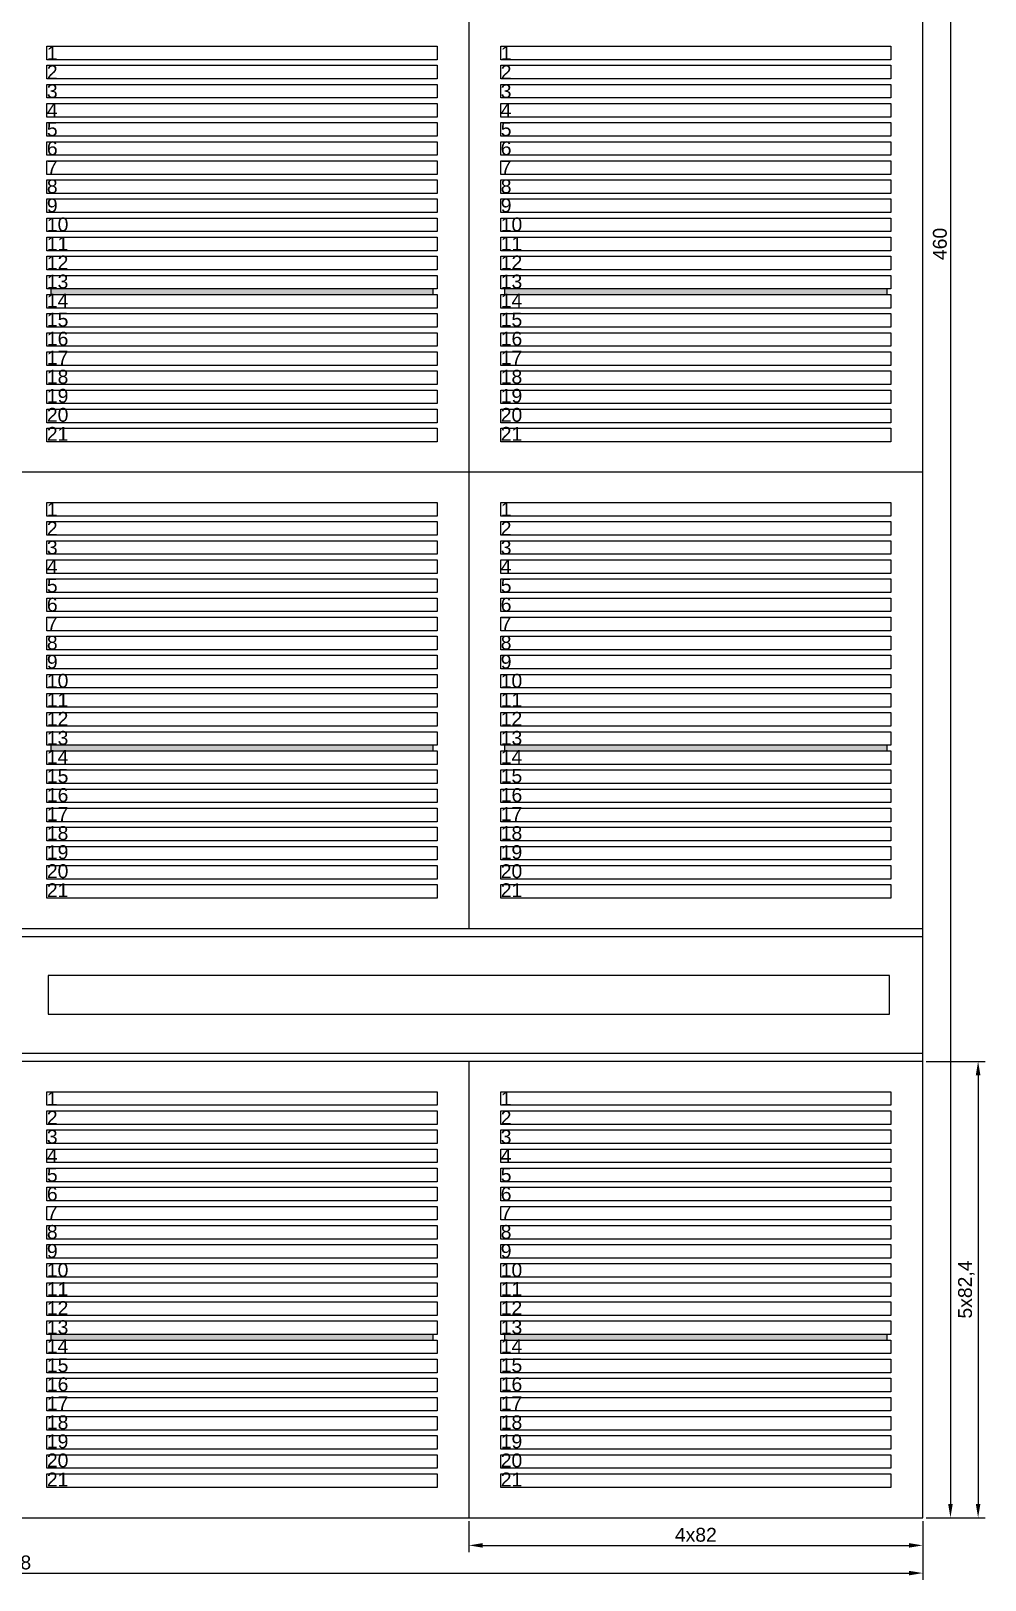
# Model space of a CAD drawing. Header units: millimetres. Extents: x 2871 to 3224, y 1116 to 1605.
# Drawn here: x 3051.2 to 3223.6, y 1115.5 to 1395.2 of the extents above; entities that cross this region are included whole.
import ezdxf

# ---------------------------------------------------------------- set-up
doc = ezdxf.new("R2010")
doc.units = ezdxf.units.MM
doc.styles.get("Standard").update_dxf_attribs({"font": 'arial.ttf'})
doc.dimstyles.new('ISO-25', dxfattribs={"dimtxt": 2.5, "dimasz": 2.5, "dimexe": 1.25, "dimexo": 0.625, "dimtad": 1, "dimtxsty": 'Standard', "dimcen": 2.5, "dimadec": 0, "dimazin": 0, "dimtfac": 1, "dimtmove": 0, "dimatfit": 3, "dimfxl": 1, "dimarcsym": 0})

# ---------------------------------------------------------------- blocks, each defined once
blk = doc.blocks.new('*D21')
at = {"color": 0, "lineweight": -2, "transparency": 16777216}
for p, q in [((2884.36, 1126.14), (2884.36, 1115.52)), ((3212.36, 1126.14), (3212.36, 1115.52)), ((2886.86, 1116.77), (3209.86, 1116.77))]:
    blk.add_line(p, q, dxfattribs=at)
at = {"color": 0, "transparency": 16777216}
for points in [[(2886.86, 1117.18), (2886.86, 1116.35), (2884.36, 1116.77)], [(3209.86, 1117.18), (3209.86, 1116.35), (3212.36, 1116.77)]]:
    blk.add_solid(points, dxfattribs=at)
at = {"layer": 'Defpoints', "color": 0, "transparency": 16777216}
for p in [(2884.36, 1126.77), (3212.36, 1126.77), (3212.36, 1116.77)]:
    blk.add_point(p, dxfattribs=at)
at = {"color": 0, "transparency": 16777216, "insert": (3048.36, 1118.67), "char_height": 2.5, "attachment_point": 5}
blk.add_mtext('328', dxfattribs=at)
blk = doc.blocks.new('*D22')
at = {"color": 0, "lineweight": -2, "transparency": 16777216}
for p, q in [((3212.98, 1586.77), (3218.61, 1586.77)), ((3217.36, 1584.27), (3217.36, 1129.27)), ((3212.98, 1126.77), (3218.61, 1126.77))]:
    blk.add_line(p, q, dxfattribs=at)
at = {"color": 0, "transparency": 16777216}
for points in [[(3216.94, 1584.27), (3217.78, 1584.27), (3217.36, 1586.77)], [(3216.94, 1129.27), (3217.78, 1129.27), (3217.36, 1126.77)]]:
    blk.add_solid(points, dxfattribs=at)
at = {"layer": 'Defpoints', "color": 0, "transparency": 16777216}
for p in [(3212.36, 1586.77), (3212.36, 1126.77), (3217.36, 1126.77)]:
    blk.add_point(p, dxfattribs=at)
at = {"color": 0, "transparency": 16777216, "insert": (3215.46, 1356.77), "char_height": 2.5, "attachment_point": 5, "rotation": 90}
blk.add_mtext('460', dxfattribs=at)
blk = doc.blocks.new('*D37')
at = {"color": 0, "lineweight": -2, "transparency": 16777216}
for p, q in [((3212.98, 1209.17), (3223.61, 1209.17)), ((3222.36, 1206.67), (3222.36, 1129.27)), ((3212.98, 1126.77), (3223.61, 1126.77))]:
    blk.add_line(p, q, dxfattribs=at)
at = {"color": 0, "transparency": 16777216}
for points in [[(3221.94, 1206.67), (3222.78, 1206.67), (3222.36, 1209.17)], [(3221.94, 1129.27), (3222.78, 1129.27), (3222.36, 1126.77)]]:
    blk.add_solid(points, dxfattribs=at)
at = {"layer": 'Defpoints', "color": 0, "transparency": 16777216}
for p in [(3212.36, 1209.17), (3212.36, 1126.77), (3222.36, 1126.77)]:
    blk.add_point(p, dxfattribs=at)
at = {"color": 0, "transparency": 16777216, "insert": (3220.23, 1167.97), "char_height": 2.5, "attachment_point": 5, "rotation": 90}
blk.add_mtext('5x82,4', dxfattribs=at)
blk = doc.blocks.new('*D38')
at = {"color": 0, "lineweight": -2, "transparency": 16777216}
for p, q in [((3130.36, 1126.14), (3130.36, 1120.52)), ((3212.36, 1126.14), (3212.36, 1120.52)), ((3132.86, 1121.77), (3209.86, 1121.77))]:
    blk.add_line(p, q, dxfattribs=at)
at = {"color": 0, "transparency": 16777216}
for points in [[(3132.86, 1122.18), (3132.86, 1121.35), (3130.36, 1121.77)], [(3209.86, 1122.18), (3209.86, 1121.35), (3212.36, 1121.77)]]:
    blk.add_solid(points, dxfattribs=at)
at = {"layer": 'Defpoints', "color": 0, "transparency": 16777216}
for p in [(3130.36, 1126.77), (3212.36, 1126.77), (3212.36, 1121.77)]:
    blk.add_point(p, dxfattribs=at)
at = {"color": 0, "transparency": 16777216, "insert": (3171.36, 1123.67), "char_height": 2.5, "attachment_point": 5}
blk.add_mtext('4x82', dxfattribs=at)

msp = doc.modelspace()

# ---------------------------------------------------------------- hatches: boundary and pattern name
h = msp.add_hatch(color=6)
h.dxf.hatch_style = 1
h.paths.add_polyline_path([(3123.86, 1348.64), (3054.86, 1348.64), (3054.86, 1347.64), (3123.86, 1347.64)])
h.paths.add_polyline_path([(3123.86, 1348.715), (3054.86, 1348.715), (3054.86, 1348.64), (3123.86, 1348.64)])
h.paths.add_polyline_path([(3123.86, 1347.64), (3054.86, 1347.64), (3054.86, 1347.565), (3123.86, 1347.565)])
h = msp.add_hatch(color=6)
h.dxf.hatch_style = 1
h.paths.add_polyline_path([(3205.86, 1348.64), (3136.86, 1348.64), (3136.86, 1347.64), (3205.86, 1347.64)])
h.paths.add_polyline_path([(3205.86, 1348.715), (3136.86, 1348.715), (3136.86, 1348.64), (3205.86, 1348.64)])
h.paths.add_polyline_path([(3205.86, 1347.64), (3136.86, 1347.64), (3136.86, 1347.565), (3205.86, 1347.565)])
h = msp.add_hatch(color=6)
h.dxf.hatch_style = 1
h.paths.add_polyline_path([(3123.86, 1266.24), (3054.86, 1266.24), (3054.86, 1265.24), (3123.86, 1265.24)])
h.paths.add_polyline_path([(3123.86, 1266.315), (3054.86, 1266.315), (3054.86, 1266.24), (3123.86, 1266.24)])
h.paths.add_polyline_path([(3123.86, 1265.24), (3054.86, 1265.24), (3054.86, 1265.165), (3123.86, 1265.165)])
h = msp.add_hatch(color=6)
h.dxf.hatch_style = 1
h.paths.add_polyline_path([(3205.86, 1266.24), (3136.86, 1266.24), (3136.86, 1265.24), (3205.86, 1265.24)])
h.paths.add_polyline_path([(3205.86, 1266.315), (3136.86, 1266.315), (3136.86, 1266.24), (3205.86, 1266.24)])
h.paths.add_polyline_path([(3205.86, 1265.24), (3136.86, 1265.24), (3136.86, 1265.165), (3205.86, 1265.165)])
h = msp.add_hatch(color=6)
h.dxf.hatch_style = 1
h.paths.add_polyline_path([(3123.86, 1159.84), (3054.86, 1159.84), (3054.86, 1158.84), (3123.86, 1158.84)])
h.paths.add_polyline_path([(3123.86, 1159.915), (3054.86, 1159.915), (3054.86, 1159.84), (3123.86, 1159.84)])
h.paths.add_polyline_path([(3123.86, 1158.84), (3054.86, 1158.84), (3054.86, 1158.765), (3123.86, 1158.765)])
h = msp.add_hatch(color=6)
h.dxf.hatch_style = 1
h.paths.add_polyline_path([(3205.86, 1159.84), (3136.86, 1159.84), (3136.86, 1158.84), (3205.86, 1158.84)])
h.paths.add_polyline_path([(3205.86, 1159.915), (3136.86, 1159.915), (3136.86, 1159.84), (3205.86, 1159.84)])
h.paths.add_polyline_path([(3205.86, 1158.84), (3136.86, 1158.84), (3136.86, 1158.765), (3205.86, 1158.765)])

# ---------------------------------------------------------------- linework, layer by layer
at = {"color": 7}
for p, q in [((3212.36, 1126.765), (3212.36, 1586.765)), ((3130.36, 1480.365), (3130.36, 1233.165)), ((3212.36, 1315.565), (2884.36, 1315.565)), ((2884.36, 1233.165), (3212.36, 1233.165)), ((3212.36, 1231.665), (2884.36, 1231.665)), ((2884.36, 1210.665), (3212.36, 1210.665)), ((3212.36, 1209.165), (2884.36, 1209.165)), ((3130.36, 1209.165), (3130.36, 1126.765)), ((2884.36, 1126.765), (3212.36, 1126.765))]:
    msp.add_line(p, q, dxfattribs=at)
for p, q in [((3054.11, 1392.49), (3124.61, 1392.49)), ((3054.11, 1390.04), (3054.11, 1392.49)), ((3124.61, 1392.49), (3124.61, 1390.04)), ((3136.11, 1392.49), (3206.61, 1392.49)), ((3136.11, 1390.04), (3136.11, 1392.49)), ((3206.61, 1392.49), (3206.61, 1390.04)), ((3124.61, 1390.04), (3054.11, 1390.04)), ((3054.11, 1389.04), (3124.61, 1389.04)), ((3054.11, 1386.59), (3054.11, 1389.04)), ((3124.61, 1389.04), (3124.61, 1386.59)), ((3206.61, 1390.04), (3136.11, 1390.04)), ((3136.11, 1389.04), (3206.61, 1389.04)), ((3136.11, 1386.59), (3136.11, 1389.04)), ((3206.61, 1389.04), (3206.61, 1386.59)), ((3124.61, 1386.59), (3054.11, 1386.59)), ((3054.11, 1385.59), (3124.61, 1385.59)), ((3054.11, 1383.14), (3054.11, 1385.59)), ((3124.61, 1385.59), (3124.61, 1383.14)), ((3206.61, 1386.59), (3136.11, 1386.59)), ((3136.11, 1385.59), (3206.61, 1385.59)), ((3136.11, 1383.14), (3136.11, 1385.59)), ((3206.61, 1385.59), (3206.61, 1383.14)), ((3124.61, 1383.14), (3054.11, 1383.14)), ((3054.11, 1382.14), (3124.61, 1382.14)), ((3054.11, 1379.69), (3054.11, 1382.14)), ((3124.61, 1382.14), (3124.61, 1379.69)), ((3206.61, 1383.14), (3136.11, 1383.14)), ((3136.11, 1382.14), (3206.61, 1382.14)), ((3136.11, 1379.69), (3136.11, 1382.14)), ((3206.61, 1382.14), (3206.61, 1379.69)), ((3124.61, 1379.69), (3054.11, 1379.69)), ((3206.61, 1379.69), (3136.11, 1379.69)), ((3054.11, 1378.69), (3124.61, 1378.69)), ((3054.11, 1376.24), (3054.11, 1378.69)), ((3124.61, 1376.24), (3054.11, 1376.24)), ((3124.61, 1378.69), (3124.61, 1376.24)), ((3136.11, 1378.69), (3206.61, 1378.69)), ((3136.11, 1376.24), (3136.11, 1378.69)), ((3206.61, 1376.24), (3136.11, 1376.24)), ((3206.61, 1378.69), (3206.61, 1376.24)), ((3054.11, 1375.24), (3124.61, 1375.24)), ((3054.11, 1372.79), (3054.11, 1375.24)), ((3124.61, 1375.24), (3124.61, 1372.79)), ((3136.11, 1375.24), (3206.61, 1375.24)), ((3136.11, 1372.79), (3136.11, 1375.24)), ((3206.61, 1375.24), (3206.61, 1372.79)), ((3124.61, 1372.79), (3054.11, 1372.79)), ((3054.11, 1371.79), (3124.61, 1371.79)), ((3054.11, 1369.34), (3054.11, 1371.79)), ((3124.61, 1371.79), (3124.61, 1369.34)), ((3206.61, 1372.79), (3136.11, 1372.79)), ((3136.11, 1371.79), (3206.61, 1371.79)), ((3136.11, 1369.34), (3136.11, 1371.79)), ((3206.61, 1371.79), (3206.61, 1369.34)), ((3124.61, 1369.34), (3054.11, 1369.34)), ((3054.11, 1368.34), (3124.61, 1368.34)), ((3054.11, 1365.89), (3054.11, 1368.34)), ((3124.61, 1368.34), (3124.61, 1365.89)), ((3206.61, 1369.34), (3136.11, 1369.34)), ((3136.11, 1368.34), (3206.61, 1368.34)), ((3136.11, 1365.89), (3136.11, 1368.34)), ((3206.61, 1368.34), (3206.61, 1365.89)), ((3124.61, 1365.89), (3054.11, 1365.89)), ((3206.61, 1365.89), (3136.11, 1365.89)), ((3054.11, 1364.89), (3124.61, 1364.89)), ((3054.11, 1362.44), (3054.11, 1364.89)), ((3124.61, 1362.44), (3054.11, 1362.44)), ((3124.61, 1364.89), (3124.61, 1362.44)), ((3136.11, 1364.89), (3206.61, 1364.89)), ((3136.11, 1362.44), (3136.11, 1364.89)), ((3206.61, 1362.44), (3136.11, 1362.44)), ((3206.61, 1364.89), (3206.61, 1362.44)), ((3054.11, 1361.44), (3124.61, 1361.44)), ((3054.11, 1358.99), (3054.11, 1361.44)), ((3124.61, 1361.44), (3124.61, 1358.99)), ((3136.11, 1361.44), (3206.61, 1361.44)), ((3136.11, 1358.99), (3136.11, 1361.44)), ((3206.61, 1361.44), (3206.61, 1358.99)), ((3124.61, 1358.99), (3054.11, 1358.99)), ((3054.11, 1357.99), (3124.61, 1357.99)), ((3054.11, 1355.54), (3054.11, 1357.99)), ((3124.61, 1357.99), (3124.61, 1355.54)), ((3206.61, 1358.99), (3136.11, 1358.99)), ((3136.11, 1357.99), (3206.61, 1357.99)), ((3136.11, 1355.54), (3136.11, 1357.99)), ((3206.61, 1357.99), (3206.61, 1355.54)), ((3124.61, 1355.54), (3054.11, 1355.54)), ((3054.11, 1354.54), (3124.61, 1354.54)), ((3054.11, 1352.09), (3054.11, 1354.54)), ((3124.61, 1354.54), (3124.61, 1352.09)), ((3206.61, 1355.54), (3136.11, 1355.54)), ((3136.11, 1354.54), (3206.61, 1354.54)), ((3136.11, 1352.09), (3136.11, 1354.54)), ((3206.61, 1354.54), (3206.61, 1352.09)), ((3124.61, 1352.09), (3054.11, 1352.09)), ((3054.11, 1351.09), (3124.61, 1351.09)), ((3054.11, 1348.64), (3054.11, 1351.09)), ((3124.61, 1351.09), (3124.61, 1348.64)), ((3206.61, 1352.09), (3136.11, 1352.09)), ((3136.11, 1351.09), (3206.61, 1351.09)), ((3136.11, 1348.64), (3136.11, 1351.09)), ((3206.61, 1351.09), (3206.61, 1348.64)), ((3124.61, 1348.64), (3054.11, 1348.64)), ((3206.61, 1348.64), (3136.11, 1348.64)), ((3054.11, 1347.64), (3124.61, 1347.64)), ((3054.11, 1345.19), (3054.11, 1347.64)), ((3124.61, 1347.64), (3124.61, 1345.19)), ((3136.11, 1347.64), (3206.61, 1347.64)), ((3136.11, 1345.19), (3136.11, 1347.64)), ((3206.61, 1347.64), (3206.61, 1345.19)), ((3124.61, 1345.19), (3054.11, 1345.19)), ((3054.11, 1344.19), (3124.61, 1344.19)), ((3054.11, 1341.74), (3054.11, 1344.19)), ((3124.61, 1344.19), (3124.61, 1341.74)), ((3206.61, 1345.19), (3136.11, 1345.19)), ((3136.11, 1344.19), (3206.61, 1344.19)), ((3136.11, 1341.74), (3136.11, 1344.19)), ((3206.61, 1344.19), (3206.61, 1341.74)), ((3124.61, 1341.74), (3054.11, 1341.74)), ((3054.11, 1340.74), (3124.61, 1340.74)), ((3054.11, 1338.29), (3054.11, 1340.74)), ((3124.61, 1340.74), (3124.61, 1338.29)), ((3206.61, 1341.74), (3136.11, 1341.74)), ((3136.11, 1340.74), (3206.61, 1340.74)), ((3136.11, 1338.29), (3136.11, 1340.74)), ((3206.61, 1340.74), (3206.61, 1338.29)), ((3124.61, 1338.29), (3054.11, 1338.29)), ((3054.11, 1337.29), (3124.61, 1337.29)), ((3054.11, 1334.84), (3054.11, 1337.29)), ((3124.61, 1337.29), (3124.61, 1334.84)), ((3206.61, 1338.29), (3136.11, 1338.29)), ((3136.11, 1337.29), (3206.61, 1337.29)), ((3136.11, 1334.84), (3136.11, 1337.29)), ((3206.61, 1337.29), (3206.61, 1334.84)), ((3124.61, 1334.84), (3054.11, 1334.84)), ((3206.61, 1334.84), (3136.11, 1334.84)), ((3054.11, 1333.84), (3124.61, 1333.84)), ((3054.11, 1331.39), (3054.11, 1333.84)), ((3124.61, 1333.84), (3124.61, 1331.39)), ((3136.11, 1333.84), (3206.61, 1333.84)), ((3136.11, 1331.39), (3136.11, 1333.84)), ((3206.61, 1333.84), (3206.61, 1331.39)), ((3124.61, 1331.39), (3054.11, 1331.39)), ((3054.11, 1330.39), (3124.61, 1330.39)), ((3054.11, 1327.94), (3054.11, 1330.39)), ((3124.61, 1330.39), (3124.61, 1327.94)), ((3206.61, 1331.39), (3136.11, 1331.39)), ((3136.11, 1330.39), (3206.61, 1330.39)), ((3136.11, 1327.94), (3136.11, 1330.39)), ((3206.61, 1330.39), (3206.61, 1327.94)), ((3124.61, 1327.94), (3054.11, 1327.94)), ((3054.11, 1326.94), (3124.61, 1326.94)), ((3054.11, 1324.49), (3054.11, 1326.94)), ((3124.61, 1326.94), (3124.61, 1324.49)), ((3206.61, 1327.94), (3136.11, 1327.94)), ((3136.11, 1326.94), (3206.61, 1326.94)), ((3136.11, 1324.49), (3136.11, 1326.94)), ((3206.61, 1326.94), (3206.61, 1324.49)), ((3124.61, 1324.49), (3054.11, 1324.49)), ((3054.11, 1323.49), (3124.61, 1323.49)), ((3054.11, 1321.04), (3054.11, 1323.49)), ((3124.61, 1323.49), (3124.61, 1321.04)), ((3206.61, 1324.49), (3136.11, 1324.49)), ((3136.11, 1323.49), (3206.61, 1323.49)), ((3136.11, 1321.04), (3136.11, 1323.49)), ((3206.61, 1323.49), (3206.61, 1321.04)), ((3124.61, 1321.04), (3054.11, 1321.04)), ((3206.61, 1321.04), (3136.11, 1321.04)), ((3054.11, 1310.09), (3124.61, 1310.09)), ((3054.11, 1307.64), (3054.11, 1310.09)), ((3124.61, 1310.09), (3124.61, 1307.64)), ((3136.11, 1310.09), (3206.61, 1310.09)), ((3136.11, 1307.64), (3136.11, 1310.09)), ((3206.61, 1310.09), (3206.61, 1307.64)), ((3124.61, 1307.64), (3054.11, 1307.64)), ((3054.11, 1306.64), (3124.61, 1306.64)), ((3054.11, 1304.19), (3054.11, 1306.64)), ((3124.61, 1306.64), (3124.61, 1304.19)), ((3206.61, 1307.64), (3136.11, 1307.64)), ((3136.11, 1306.64), (3206.61, 1306.64)), ((3136.11, 1304.19), (3136.11, 1306.64)), ((3206.61, 1306.64), (3206.61, 1304.19)), ((3124.61, 1304.19), (3054.11, 1304.19)), ((3206.61, 1304.19), (3136.11, 1304.19)), ((3054.11, 1303.19), (3124.61, 1303.19)), ((3054.11, 1300.74), (3054.11, 1303.19)), ((3124.61, 1300.74), (3054.11, 1300.74)), ((3124.61, 1303.19), (3124.61, 1300.74)), ((3136.11, 1303.19), (3206.61, 1303.19)), ((3136.11, 1300.74), (3136.11, 1303.19)), ((3206.61, 1300.74), (3136.11, 1300.74)), ((3206.61, 1303.19), (3206.61, 1300.74)), ((3054.11, 1299.74), (3124.61, 1299.74)), ((3054.11, 1297.29), (3054.11, 1299.74)), ((3124.61, 1299.74), (3124.61, 1297.29)), ((3136.11, 1299.74), (3206.61, 1299.74)), ((3136.11, 1297.29), (3136.11, 1299.74)), ((3206.61, 1299.74), (3206.61, 1297.29)), ((3124.61, 1297.29), (3054.11, 1297.29)), ((3054.11, 1296.29), (3124.61, 1296.29)), ((3054.11, 1293.84), (3054.11, 1296.29)), ((3124.61, 1296.29), (3124.61, 1293.84)), ((3206.61, 1297.29), (3136.11, 1297.29)), ((3136.11, 1296.29), (3206.61, 1296.29)), ((3136.11, 1293.84), (3136.11, 1296.29)), ((3206.61, 1296.29), (3206.61, 1293.84)), ((3124.61, 1293.84), (3054.11, 1293.84)), ((3054.11, 1292.84), (3124.61, 1292.84)), ((3054.11, 1290.39), (3054.11, 1292.84)), ((3124.61, 1292.84), (3124.61, 1290.39)), ((3206.61, 1293.84), (3136.11, 1293.84)), ((3136.11, 1292.84), (3206.61, 1292.84)), ((3136.11, 1290.39), (3136.11, 1292.84)), ((3206.61, 1292.84), (3206.61, 1290.39)), ((3124.61, 1290.39), (3054.11, 1290.39)), ((3206.61, 1290.39), (3136.11, 1290.39)), ((3054.11, 1289.39), (3124.61, 1289.39)), ((3054.11, 1286.94), (3054.11, 1289.39)), ((3124.61, 1286.94), (3054.11, 1286.94)), ((3124.61, 1289.39), (3124.61, 1286.94)), ((3136.11, 1289.39), (3206.61, 1289.39)), ((3136.11, 1286.94), (3136.11, 1289.39)), ((3206.61, 1286.94), (3136.11, 1286.94)), ((3206.61, 1289.39), (3206.61, 1286.94)), ((3054.11, 1285.94), (3124.61, 1285.94)), ((3054.11, 1283.49), (3054.11, 1285.94)), ((3124.61, 1285.94), (3124.61, 1283.49)), ((3136.11, 1285.94), (3206.61, 1285.94)), ((3136.11, 1283.49), (3136.11, 1285.94)), ((3206.61, 1285.94), (3206.61, 1283.49)), ((3124.61, 1283.49), (3054.11, 1283.49)), ((3054.11, 1282.49), (3124.61, 1282.49)), ((3054.11, 1280.04), (3054.11, 1282.49)), ((3124.61, 1282.49), (3124.61, 1280.04)), ((3206.61, 1283.49), (3136.11, 1283.49)), ((3136.11, 1282.49), (3206.61, 1282.49)), ((3136.11, 1280.04), (3136.11, 1282.49)), ((3206.61, 1282.49), (3206.61, 1280.04)), ((3124.61, 1280.04), (3054.11, 1280.04)), ((3054.11, 1279.04), (3124.61, 1279.04)), ((3054.11, 1276.59), (3054.11, 1279.04)), ((3124.61, 1279.04), (3124.61, 1276.59)), ((3206.61, 1280.04), (3136.11, 1280.04)), ((3136.11, 1279.04), (3206.61, 1279.04)), ((3136.11, 1276.59), (3136.11, 1279.04)), ((3206.61, 1279.04), (3206.61, 1276.59)), ((3124.61, 1276.59), (3054.11, 1276.59)), ((3054.11, 1275.59), (3124.61, 1275.59)), ((3054.11, 1273.14), (3054.11, 1275.59)), ((3124.61, 1275.59), (3124.61, 1273.14)), ((3206.61, 1276.59), (3136.11, 1276.59)), ((3136.11, 1275.59), (3206.61, 1275.59)), ((3136.11, 1273.14), (3136.11, 1275.59)), ((3206.61, 1275.59), (3206.61, 1273.14)), ((3124.61, 1273.14), (3054.11, 1273.14)), ((3206.61, 1273.14), (3136.11, 1273.14)), ((3054.11, 1272.14), (3124.61, 1272.14)), ((3054.11, 1269.69), (3054.11, 1272.14)), ((3124.61, 1272.14), (3124.61, 1269.69)), ((3136.11, 1272.14), (3206.61, 1272.14)), ((3136.11, 1269.69), (3136.11, 1272.14)), ((3206.61, 1272.14), (3206.61, 1269.69)), ((3124.61, 1269.69), (3054.11, 1269.69)), ((3054.11, 1268.69), (3124.61, 1268.69)), ((3054.11, 1266.24), (3054.11, 1268.69)), ((3124.61, 1268.69), (3124.61, 1266.24)), ((3206.61, 1269.69), (3136.11, 1269.69)), ((3136.11, 1268.69), (3206.61, 1268.69)), ((3136.11, 1266.24), (3136.11, 1268.69)), ((3206.61, 1268.69), (3206.61, 1266.24)), ((3124.61, 1266.24), (3054.11, 1266.24)), ((3054.11, 1265.24), (3124.61, 1265.24)), ((3054.11, 1262.79), (3054.11, 1265.24)), ((3124.61, 1265.24), (3124.61, 1262.79)), ((3206.61, 1266.24), (3136.11, 1266.24)), ((3136.11, 1265.24), (3206.61, 1265.24)), ((3136.11, 1262.79), (3136.11, 1265.24)), ((3206.61, 1265.24), (3206.61, 1262.79)), ((3124.61, 1262.79), (3054.11, 1262.79)), ((3054.11, 1261.79), (3124.61, 1261.79)), ((3054.11, 1259.34), (3054.11, 1261.79)), ((3124.61, 1261.79), (3124.61, 1259.34)), ((3206.61, 1262.79), (3136.11, 1262.79)), ((3136.11, 1261.79), (3206.61, 1261.79)), ((3136.11, 1259.34), (3136.11, 1261.79)), ((3206.61, 1261.79), (3206.61, 1259.34)), ((3124.61, 1259.34), (3054.11, 1259.34)), ((3206.61, 1259.34), (3136.11, 1259.34)), ((3054.11, 1258.34), (3124.61, 1258.34)), ((3054.11, 1255.89), (3054.11, 1258.34)), ((3124.61, 1258.34), (3124.61, 1255.89)), ((3136.11, 1258.34), (3206.61, 1258.34)), ((3136.11, 1255.89), (3136.11, 1258.34)), ((3206.61, 1258.34), (3206.61, 1255.89)), ((3124.61, 1255.89), (3054.11, 1255.89)), ((3054.11, 1254.89), (3124.61, 1254.89)), ((3054.11, 1252.44), (3054.11, 1254.89)), ((3124.61, 1254.89), (3124.61, 1252.44)), ((3206.61, 1255.89), (3136.11, 1255.89)), ((3136.11, 1254.89), (3206.61, 1254.89)), ((3136.11, 1252.44), (3136.11, 1254.89)), ((3206.61, 1254.89), (3206.61, 1252.44)), ((3124.61, 1252.44), (3054.11, 1252.44)), ((3054.11, 1251.44), (3124.61, 1251.44)), ((3054.11, 1248.99), (3054.11, 1251.44)), ((3124.61, 1251.44), (3124.61, 1248.99)), ((3206.61, 1252.44), (3136.11, 1252.44)), ((3136.11, 1251.44), (3206.61, 1251.44)), ((3136.11, 1248.99), (3136.11, 1251.44)), ((3206.61, 1251.44), (3206.61, 1248.99)), ((3124.61, 1248.99), (3054.11, 1248.99)), ((3054.11, 1247.99), (3124.61, 1247.99)), ((3054.11, 1245.54), (3054.11, 1247.99)), ((3124.61, 1247.99), (3124.61, 1245.54)), ((3206.61, 1248.99), (3136.11, 1248.99)), ((3136.11, 1247.99), (3206.61, 1247.99)), ((3136.11, 1245.54), (3136.11, 1247.99)), ((3206.61, 1247.99), (3206.61, 1245.54)), ((3124.61, 1245.54), (3054.11, 1245.54)), ((3206.61, 1245.54), (3136.11, 1245.54)), ((3054.11, 1244.54), (3124.61, 1244.54)), ((3054.11, 1242.09), (3054.11, 1244.54)), ((3124.61, 1242.09), (3054.11, 1242.09)), ((3124.61, 1244.54), (3124.61, 1242.09)), ((3136.11, 1244.54), (3206.61, 1244.54)), ((3136.11, 1242.09), (3136.11, 1244.54)), ((3206.61, 1242.09), (3136.11, 1242.09)), ((3206.61, 1244.54), (3206.61, 1242.09)), ((3054.11, 1241.09), (3124.61, 1241.09)), ((3054.11, 1238.64), (3054.11, 1241.09)), ((3124.61, 1241.09), (3124.61, 1238.64)), ((3136.11, 1241.09), (3206.61, 1241.09)), ((3136.11, 1238.64), (3136.11, 1241.09)), ((3206.61, 1241.09), (3206.61, 1238.64)), ((3124.61, 1238.64), (3054.11, 1238.64)), ((3206.61, 1238.64), (3136.11, 1238.64)), ((3054.11, 1203.69), (3124.61, 1203.69)), ((3054.11, 1201.24), (3054.11, 1203.69)), ((3124.61, 1203.69), (3124.61, 1201.24)), ((3136.11, 1203.69), (3206.61, 1203.69)), ((3136.11, 1201.24), (3136.11, 1203.69)), ((3206.61, 1203.69), (3206.61, 1201.24)), ((3124.61, 1201.24), (3054.11, 1201.24)), ((3054.11, 1200.24), (3124.61, 1200.24)), ((3054.11, 1197.79), (3054.11, 1200.24)), ((3124.61, 1200.24), (3124.61, 1197.79)), ((3206.61, 1201.24), (3136.11, 1201.24)), ((3136.11, 1200.24), (3206.61, 1200.24)), ((3136.11, 1197.79), (3136.11, 1200.24)), ((3206.61, 1200.24), (3206.61, 1197.79)), ((3124.61, 1197.79), (3054.11, 1197.79)), ((3206.61, 1197.79), (3136.11, 1197.79)), ((3054.11, 1196.79), (3124.61, 1196.79)), ((3054.11, 1194.34), (3054.11, 1196.79)), ((3124.61, 1196.79), (3124.61, 1194.34)), ((3136.11, 1196.79), (3206.61, 1196.79)), ((3136.11, 1194.34), (3136.11, 1196.79)), ((3206.61, 1196.79), (3206.61, 1194.34)), ((3124.61, 1194.34), (3054.11, 1194.34)), ((3054.11, 1193.34), (3124.61, 1193.34)), ((3054.11, 1190.89), (3054.11, 1193.34)), ((3124.61, 1193.34), (3124.61, 1190.89)), ((3206.61, 1194.34), (3136.11, 1194.34)), ((3136.11, 1193.34), (3206.61, 1193.34)), ((3136.11, 1190.89), (3136.11, 1193.34)), ((3206.61, 1193.34), (3206.61, 1190.89)), ((3124.61, 1190.89), (3054.11, 1190.89)), ((3054.11, 1189.89), (3124.61, 1189.89)), ((3054.11, 1187.44), (3054.11, 1189.89)), ((3124.61, 1189.89), (3124.61, 1187.44)), ((3206.61, 1190.89), (3136.11, 1190.89)), ((3136.11, 1189.89), (3206.61, 1189.89)), ((3136.11, 1187.44), (3136.11, 1189.89)), ((3206.61, 1189.89), (3206.61, 1187.44)), ((3124.61, 1187.44), (3054.11, 1187.44)), ((3054.11, 1186.44), (3124.61, 1186.44)), ((3054.11, 1183.99), (3054.11, 1186.44)), ((3124.61, 1186.44), (3124.61, 1183.99)), ((3206.61, 1187.44), (3136.11, 1187.44)), ((3136.11, 1186.44), (3206.61, 1186.44)), ((3136.11, 1183.99), (3136.11, 1186.44)), ((3206.61, 1186.44), (3206.61, 1183.99)), ((3124.61, 1183.99), (3054.11, 1183.99)), ((3206.61, 1183.99), (3136.11, 1183.99)), ((3054.11, 1182.99), (3124.61, 1182.99)), ((3054.11, 1180.54), (3054.11, 1182.99)), ((3124.61, 1180.54), (3054.11, 1180.54)), ((3124.61, 1182.99), (3124.61, 1180.54)), ((3136.11, 1182.99), (3206.61, 1182.99)), ((3136.11, 1180.54), (3136.11, 1182.99)), ((3206.61, 1180.54), (3136.11, 1180.54)), ((3206.61, 1182.99), (3206.61, 1180.54)), ((3054.11, 1179.54), (3124.61, 1179.54)), ((3054.11, 1177.09), (3054.11, 1179.54)), ((3124.61, 1179.54), (3124.61, 1177.09)), ((3136.11, 1179.54), (3206.61, 1179.54)), ((3136.11, 1177.09), (3136.11, 1179.54)), ((3206.61, 1179.54), (3206.61, 1177.09)), ((3124.61, 1177.09), (3054.11, 1177.09)), ((3054.11, 1176.09), (3124.61, 1176.09)), ((3054.11, 1173.64), (3054.11, 1176.09)), ((3124.61, 1176.09), (3124.61, 1173.64)), ((3206.61, 1177.09), (3136.11, 1177.09)), ((3136.11, 1176.09), (3206.61, 1176.09)), ((3136.11, 1173.64), (3136.11, 1176.09)), ((3206.61, 1176.09), (3206.61, 1173.64)), ((3124.61, 1173.64), (3054.11, 1173.64)), ((3054.11, 1172.64), (3124.61, 1172.64)), ((3054.11, 1170.19), (3054.11, 1172.64)), ((3124.61, 1172.64), (3124.61, 1170.19)), ((3206.61, 1173.64), (3136.11, 1173.64)), ((3136.11, 1172.64), (3206.61, 1172.64)), ((3136.11, 1170.19), (3136.11, 1172.64)), ((3206.61, 1172.64), (3206.61, 1170.19)), ((3124.61, 1170.19), (3054.11, 1170.19)), ((3206.61, 1170.19), (3136.11, 1170.19)), ((3054.11, 1169.19), (3124.61, 1169.19)), ((3054.11, 1166.74), (3054.11, 1169.19)), ((3124.61, 1166.74), (3054.11, 1166.74)), ((3124.61, 1169.19), (3124.61, 1166.74)), ((3136.11, 1169.19), (3206.61, 1169.19)), ((3136.11, 1166.74), (3136.11, 1169.19)), ((3206.61, 1166.74), (3136.11, 1166.74)), ((3206.61, 1169.19), (3206.61, 1166.74)), ((3054.11, 1165.74), (3124.61, 1165.74)), ((3054.11, 1163.29), (3054.11, 1165.74)), ((3124.61, 1165.74), (3124.61, 1163.29)), ((3136.11, 1165.74), (3206.61, 1165.74)), ((3136.11, 1163.29), (3136.11, 1165.74)), ((3206.61, 1165.74), (3206.61, 1163.29)), ((3124.61, 1163.29), (3054.11, 1163.29)), ((3054.11, 1162.29), (3124.61, 1162.29)), ((3054.11, 1159.84), (3054.11, 1162.29)), ((3124.61, 1162.29), (3124.61, 1159.84)), ((3206.61, 1163.29), (3136.11, 1163.29)), ((3136.11, 1162.29), (3206.61, 1162.29)), ((3136.11, 1159.84), (3136.11, 1162.29)), ((3206.61, 1162.29), (3206.61, 1159.84)), ((3124.61, 1159.84), (3054.11, 1159.84)), ((3054.11, 1158.84), (3124.61, 1158.84)), ((3054.11, 1156.39), (3054.11, 1158.84)), ((3124.61, 1158.84), (3124.61, 1156.39)), ((3206.61, 1159.84), (3136.11, 1159.84)), ((3136.11, 1158.84), (3206.61, 1158.84)), ((3136.11, 1156.39), (3136.11, 1158.84)), ((3206.61, 1158.84), (3206.61, 1156.39)), ((3124.61, 1156.39), (3054.11, 1156.39)), ((3054.11, 1155.39), (3124.61, 1155.39)), ((3054.11, 1152.94), (3054.11, 1155.39)), ((3124.61, 1155.39), (3124.61, 1152.94)), ((3206.61, 1156.39), (3136.11, 1156.39)), ((3136.11, 1155.39), (3206.61, 1155.39)), ((3136.11, 1152.94), (3136.11, 1155.39)), ((3206.61, 1155.39), (3206.61, 1152.94)), ((3124.61, 1152.94), (3054.11, 1152.94)), ((3206.61, 1152.94), (3136.11, 1152.94)), ((3054.11, 1151.94), (3124.61, 1151.94)), ((3054.11, 1149.49), (3054.11, 1151.94)), ((3124.61, 1151.94), (3124.61, 1149.49)), ((3136.11, 1151.94), (3206.61, 1151.94)), ((3136.11, 1149.49), (3136.11, 1151.94)), ((3206.61, 1151.94), (3206.61, 1149.49)), ((3124.61, 1149.49), (3054.11, 1149.49)), ((3054.11, 1148.49), (3124.61, 1148.49)), ((3054.11, 1146.04), (3054.11, 1148.49)), ((3124.61, 1148.49), (3124.61, 1146.04)), ((3206.61, 1149.49), (3136.11, 1149.49)), ((3136.11, 1148.49), (3206.61, 1148.49)), ((3136.11, 1146.04), (3136.11, 1148.49)), ((3206.61, 1148.49), (3206.61, 1146.04)), ((3124.61, 1146.04), (3054.11, 1146.04)), ((3054.11, 1145.04), (3124.61, 1145.04)), ((3054.11, 1142.59), (3054.11, 1145.04)), ((3124.61, 1145.04), (3124.61, 1142.59)), ((3206.61, 1146.04), (3136.11, 1146.04)), ((3136.11, 1145.04), (3206.61, 1145.04)), ((3136.11, 1142.59), (3136.11, 1145.04)), ((3206.61, 1145.04), (3206.61, 1142.59)), ((3124.61, 1142.59), (3054.11, 1142.59)), ((3054.11, 1141.59), (3124.61, 1141.59)), ((3054.11, 1139.14), (3054.11, 1141.59)), ((3124.61, 1141.59), (3124.61, 1139.14)), ((3206.61, 1142.59), (3136.11, 1142.59)), ((3136.11, 1141.59), (3206.61, 1141.59)), ((3136.11, 1139.14), (3136.11, 1141.59)), ((3206.61, 1141.59), (3206.61, 1139.14)), ((3124.61, 1139.14), (3054.11, 1139.14)), ((3206.61, 1139.14), (3136.11, 1139.14)), ((3054.11, 1138.14), (3124.61, 1138.14)), ((3054.11, 1135.69), (3054.11, 1138.14)), ((3124.61, 1135.69), (3054.11, 1135.69)), ((3124.61, 1138.14), (3124.61, 1135.69)), ((3136.11, 1138.14), (3206.61, 1138.14)), ((3136.11, 1135.69), (3136.11, 1138.14)), ((3206.61, 1135.69), (3136.11, 1135.69)), ((3206.61, 1138.14), (3206.61, 1135.69)), ((3054.11, 1134.69), (3124.61, 1134.69)), ((3054.11, 1132.24), (3054.11, 1134.69)), ((3124.61, 1134.69), (3124.61, 1132.24)), ((3136.11, 1134.69), (3206.61, 1134.69)), ((3136.11, 1132.24), (3136.11, 1134.69)), ((3206.61, 1134.69), (3206.61, 1132.24)), ((3124.61, 1132.24), (3054.11, 1132.24)), ((3206.61, 1132.24), (3136.11, 1132.24))]:
    msp.add_line(p, q)
at = {"color": 6}
for points in [[(3123.86, 1347.565), (3054.86, 1347.565), (3054.86, 1348.715), (3123.86, 1348.715)], [(3205.86, 1347.565), (3136.86, 1347.565), (3136.86, 1348.715), (3205.86, 1348.715)], [(3123.86, 1265.165), (3054.86, 1265.165), (3054.86, 1266.315), (3123.86, 1266.315)], [(3205.86, 1265.165), (3136.86, 1265.165), (3136.86, 1266.315), (3205.86, 1266.315)], [(3123.86, 1158.765), (3054.86, 1158.765), (3054.86, 1159.915), (3123.86, 1159.915)], [(3205.86, 1158.765), (3136.86, 1158.765), (3136.86, 1159.915), (3205.86, 1159.915)]]:
    msp.add_lwpolyline(points, close=True, dxfattribs=at)
at = {"color": 7}
msp.add_lwpolyline([(3054.36, 1217.665), (3206.36, 1217.665), (3206.36, 1224.665), (3054.36, 1224.665)], close=True, dxfattribs=at)

# ---------------------------------------------------------------- texts
at = {"char_height": 2.5, "attachment_point": 1}
for insert in [(3054.11, 1392.49), (3136.11, 1392.49), (3054.11, 1310.09), (3136.11, 1310.09), (3054.11, 1203.69), (3136.11, 1203.69)]:
    msp.add_mtext_dynamic_manual_height_columns('\\pxsm0.825;1\\P2\\P3\\P4\\P5\\P6\\P7\\P8\\P9\\P10\\P11\\P12\\P13\\P14\\P15\\P16\\P17\\P18\\P19\\P20\\P21', width=12.72461, gutter_width=12.5, heights=[87.867], dxfattribs=dict(at, insert=insert))

# ---------------------------------------------------------------- dimensions: what is measured, and where the dimension line sits
at = {"color": 1}
dim = msp.add_linear_dim(base=(3217.36, 1126.765), p1=(3212.36, 1586.765), p2=(3212.36, 1126.765), angle=90, dimstyle='ISO-25', dxfattribs=at)
dim.commit()
dim.dimension.update_dxf_attribs({"geometry": '*D22', "text_midpoint": (3215.459, 1356.765)})
dim = msp.add_linear_dim(base=(3222.36, 1126.765), p1=(3212.36, 1209.165), p2=(3212.36, 1126.765), angle=90, text='5x<>', dimstyle='ISO-25', dxfattribs=at)
dim.commit()
dim.dimension.update_dxf_attribs({"geometry": '*D37', "text_midpoint": (3220.233, 1167.965)})
dim = msp.add_linear_dim(base=(3212.36, 1116.765), p1=(2884.36, 1126.765), p2=(3212.36, 1126.765), dimstyle='ISO-25', dxfattribs=at)
dim.commit()
dim.dimension.update_dxf_attribs({"geometry": '*D21', "text_midpoint": (3048.36, 1118.668)})
dim = msp.add_linear_dim(base=(3212.36, 1121.765), p1=(3130.36, 1126.765), p2=(3212.36, 1126.765), text='4x<>', dimstyle='ISO-25', dxfattribs=at)
dim.commit()
dim.dimension.update_dxf_attribs({"geometry": '*D38', "text_midpoint": (3171.36, 1123.667)})

doc.saveas('drawing.dxf')
